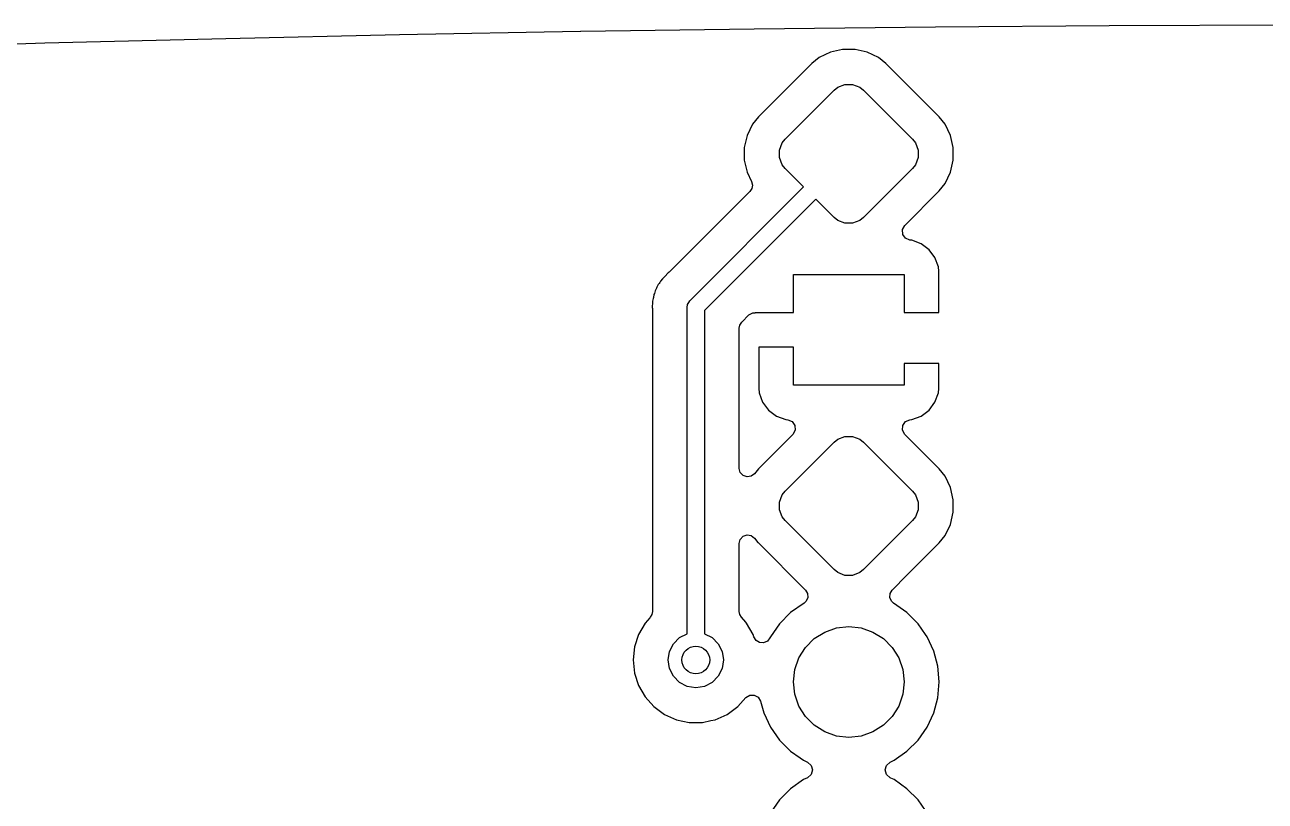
# Model space of a CAD drawing. Extents: x 1.95 to 9.87, y -5.96 to -1.39.
# Drawn here: x 5.138 to 5.842, y -2.462 to -2.021 of the extents above; entities that cross this region are included whole.
import ezdxf

# ---------------------------------------------------------------- set-up
doc = ezdxf.new("R2010")
doc.units = 0
doc.header["$MEASUREMENT"] = 0
doc.layers.add('BLACK', color=7, linetype='CONTINUOUS')

msp = doc.modelspace()

# ---------------------------------------------------------------- linework, layer by layer
at = {"layer": 'BLACK', "linetype": 'CONTINUOUS'}
for p, q in [((5.65472, -2.0223), (5.75331, -2.02156)), ((5.75331, -2.02156), (5.8562, -2.02119)), ((5.25173, -2.02893), (5.35038, -2.0267)), ((5.35038, -2.0267), (5.4532, -2.02488)), ((5.4532, -2.02488), (5.45322, -2.02488)), ((5.45322, -2.02488), (5.55184, -2.0234)), ((5.45322, -2.02488), (5.45322, -2.02488)), ((5.45322, -2.02488), (5.45322, -2.02488)), ((5.55184, -2.02339), (5.65472, -2.0223)), ((5.55184, -2.0234), (5.55184, -2.02339)), ((5.05023, -2.03445), (5.14896, -2.03148)), ((5.14896, -2.03148), (5.14897, -2.03148)), ((5.14897, -2.03148), (5.25172, -2.02893)), ((5.25172, -2.02893), (5.25172, -2.02893)), ((5.25172, -2.02893), (5.25173, -2.02893)), ((5.60196, -2.03513), (5.59504, -2.03671)), ((5.60906, -2.03513), (5.60196, -2.03513)), ((5.61599, -2.03671), (5.60906, -2.03513)), ((5.58864, -2.0398), (5.58448, -2.04311)), ((5.59504, -2.03671), (5.58864, -2.0398)), ((5.62239, -2.0398), (5.61599, -2.03671)), ((5.62655, -2.04311), (5.62239, -2.0398)), ((5.58448, -2.04311), (5.55414, -2.07345)), ((5.65689, -2.07345), (5.62655, -2.04311)), ((5.59716, -2.0583), (5.59929, -2.05661)), ((5.59929, -2.05661), (5.60334, -2.05504)), ((5.60334, -2.05504), (5.60768, -2.05504)), ((5.60768, -2.05504), (5.61173, -2.05661)), ((5.61173, -2.05661), (5.61386, -2.0583)), ((5.56932, -2.08614), (5.59716, -2.0583)), ((5.61386, -2.0583), (5.6417, -2.08614)), ((5.55082, -2.07761), (5.54774, -2.08401)), ((5.55414, -2.07345), (5.55082, -2.07761)), ((5.6602, -2.07761), (5.65689, -2.07345)), ((5.66329, -2.08401), (5.6602, -2.07761)), ((5.54774, -2.08401), (5.54616, -2.09094)), ((5.66487, -2.09094), (5.66329, -2.08401)), ((5.54616, -2.09094), (5.54616, -2.09804)), ((5.56606, -2.09232), (5.56763, -2.08827)), ((5.56763, -2.08827), (5.56932, -2.08614)), ((5.6417, -2.08614), (5.64339, -2.08827)), ((5.64339, -2.08827), (5.64496, -2.09232)), ((5.66487, -2.09804), (5.66487, -2.09094)), ((5.54616, -2.09804), (5.54774, -2.10496)), ((5.56606, -2.09666), (5.56606, -2.09232)), ((5.56763, -2.10071), (5.56606, -2.09666)), ((5.64496, -2.09666), (5.64339, -2.10071)), ((5.64496, -2.09232), (5.64496, -2.09666)), ((5.66329, -2.10496), (5.66487, -2.09804)), ((5.54774, -2.10496), (5.55029, -2.11026)), ((5.56932, -2.10284), (5.56763, -2.10071)), ((5.57976, -2.11328), (5.56932, -2.10284)), ((5.6417, -2.10284), (5.61386, -2.13068)), ((5.64339, -2.10071), (5.6417, -2.10284)), ((5.6602, -2.11136), (5.66329, -2.10496)), ((5.51514, -2.1779), (5.57976, -2.11328)), ((5.55029, -2.11026), (5.55077, -2.1122)), ((5.55077, -2.1122), (5.55043, -2.11416)), ((5.65689, -2.11552), (5.6602, -2.11136)), ((5.54934, -2.11583), (5.50351, -2.16166)), ((5.58672, -2.12024), (5.52354, -2.18342)), ((5.55043, -2.11416), (5.54934, -2.11583)), ((5.59716, -2.13068), (5.58672, -2.12024)), ((5.63727, -2.13514), (5.65689, -2.11552)), ((5.59929, -2.13237), (5.59716, -2.13068)), ((5.60334, -2.13394), (5.59929, -2.13237)), ((5.60768, -2.13394), (5.60334, -2.13394)), ((5.61173, -2.13237), (5.60768, -2.13394)), ((5.61386, -2.13068), (5.61173, -2.13237)), ((5.63596, -2.13751), (5.63727, -2.13514)), ((5.63612, -2.14022), (5.63596, -2.13751)), ((5.63769, -2.14242), (5.63612, -2.14022)), ((5.6402, -2.14345), (5.63769, -2.14242)), ((5.64124, -2.14356), (5.6402, -2.14345)), ((5.64654, -2.14554), (5.64124, -2.14356)), ((5.65107, -2.14893), (5.64654, -2.14554)), ((5.65446, -2.15346), (5.65107, -2.14893)), ((5.65644, -2.15876), (5.65446, -2.15346)), ((5.50288, -2.16217), (5.50099, -2.16418)), ((5.50351, -2.16166), (5.50288, -2.16217)), ((5.65669, -2.16111), (5.65644, -2.15876)), ((5.65669, -2.18465), (5.65669, -2.16111)), ((5.49726, -2.16874), (5.49657, -2.17032)), ((5.49774, -2.16812), (5.49726, -2.16874)), ((5.49816, -2.16748), (5.49774, -2.16812)), ((5.49854, -2.16679), (5.49816, -2.16748)), ((5.49972, -2.16553), (5.49854, -2.16679)), ((5.50002, -2.16519), (5.49972, -2.16553)), ((5.50011, -2.16506), (5.50002, -2.16519)), ((5.50088, -2.16429), (5.50011, -2.16506)), ((5.50099, -2.16418), (5.50088, -2.16429)), ((5.57402, -2.18465), (5.57402, -2.16299)), ((5.57402, -2.16299), (5.63701, -2.16299)), ((5.63701, -2.16299), (5.63701, -2.18465)), ((5.49442, -2.1766), (5.494, -2.17827)), ((5.49452, -2.17615), (5.49442, -2.1766)), ((5.49479, -2.17445), (5.49452, -2.17615)), ((5.4951, -2.17373), (5.49479, -2.17445)), ((5.49535, -2.173), (5.4951, -2.17373)), ((5.49554, -2.17224), (5.49535, -2.173)), ((5.49637, -2.17073), (5.49554, -2.17224)), ((5.49657, -2.17032), (5.49637, -2.17073)), ((5.49394, -2.17982), (5.49381, -2.1806)), ((5.49381, -2.1806), (5.49392, -2.18173)), ((5.49392, -2.18173), (5.49397, -2.18231)), ((5.494, -2.17906), (5.49394, -2.17982)), ((5.49397, -2.18231), (5.494, -2.18277)), ((5.494, -2.17827), (5.494, -2.17906)), ((5.494, -2.18277), (5.494, -2.3545)), ((5.5137, -2.18138), (5.51383, -2.18051)), ((5.5137, -2.36706), (5.5137, -2.18138)), ((5.51381, -2.18033), (5.51386, -2.18024)), ((5.51383, -2.18051), (5.51381, -2.18033)), ((5.51386, -2.18024), (5.5139, -2.17999)), ((5.5139, -2.17999), (5.51456, -2.17897)), ((5.51456, -2.17897), (5.51514, -2.1779)), ((5.52354, -2.18342), (5.52354, -2.36706)), ((5.54362, -2.19173), (5.54468, -2.19015)), ((5.54468, -2.19015), (5.5488, -2.18602)), ((5.5488, -2.18602), (5.55099, -2.18476)), ((5.55099, -2.18476), (5.55231, -2.18476)), ((5.55231, -2.18476), (5.55231, -2.18465)), ((5.55231, -2.18465), (5.57402, -2.18465)), ((5.63701, -2.18465), (5.65669, -2.18465)), ((5.54325, -2.1936), (5.54362, -2.19173)), ((5.54325, -2.19882), (5.54325, -2.1936)), ((5.54325, -2.27316), (5.54325, -2.19882)), ((5.57402, -2.20433), (5.55433, -2.20433)), ((5.55433, -2.20433), (5.55433, -2.22787)), ((5.57402, -2.22598), (5.57402, -2.20433)), ((5.65669, -2.21358), (5.63701, -2.21358)), ((5.63701, -2.21358), (5.63701, -2.22598)), ((5.65669, -2.2185), (5.65669, -2.21358)), ((5.65669, -2.22787), (5.65669, -2.2185)), ((5.63701, -2.22598), (5.57402, -2.22598)), ((5.55433, -2.22787), (5.55458, -2.23021)), ((5.55458, -2.23021), (5.55656, -2.23552)), ((5.65446, -2.23552), (5.65644, -2.23021)), ((5.65644, -2.23021), (5.65669, -2.22787)), ((5.55656, -2.23552), (5.55995, -2.24005)), ((5.55995, -2.24005), (5.56448, -2.24344)), ((5.64654, -2.24344), (5.65107, -2.24005)), ((5.65107, -2.24005), (5.65446, -2.23552)), ((5.56448, -2.24344), (5.56979, -2.24542)), ((5.56979, -2.24542), (5.57083, -2.24553)), ((5.57083, -2.24553), (5.57333, -2.24655)), ((5.57333, -2.24655), (5.57491, -2.24876)), ((5.63612, -2.24876), (5.63769, -2.24655)), ((5.63769, -2.24655), (5.6402, -2.24553)), ((5.6402, -2.24553), (5.64124, -2.24542)), ((5.64124, -2.24542), (5.64654, -2.24344)), ((5.57376, -2.25383), (5.55414, -2.27345)), ((5.57507, -2.25146), (5.57376, -2.25383)), ((5.57491, -2.24876), (5.57507, -2.25146)), ((5.63596, -2.25146), (5.63612, -2.24876)), ((5.63727, -2.25383), (5.63596, -2.25146)), ((5.65689, -2.27345), (5.63727, -2.25383)), ((5.56932, -2.28614), (5.59716, -2.2583)), ((5.59716, -2.2583), (5.59929, -2.25661)), ((5.59929, -2.25661), (5.60334, -2.25504)), ((5.60334, -2.25504), (5.60768, -2.25504)), ((5.60768, -2.25504), (5.61173, -2.25661)), ((5.61173, -2.25661), (5.61386, -2.2583)), ((5.61386, -2.2583), (5.6417, -2.28614)), ((5.54383, -2.27547), (5.54325, -2.27316)), ((5.5534, -2.27438), (5.55195, -2.2762)), ((5.55414, -2.27345), (5.5534, -2.27438)), ((5.6602, -2.27761), (5.65689, -2.27345)), ((5.54544, -2.27723), (5.54383, -2.27547)), ((5.54769, -2.27802), (5.54544, -2.27723)), ((5.55005, -2.27765), (5.54769, -2.27802)), ((5.55195, -2.2762), (5.55005, -2.27765)), ((5.66329, -2.28401), (5.6602, -2.27761)), ((5.56606, -2.29232), (5.56763, -2.28827)), ((5.56763, -2.28827), (5.56932, -2.28614)), ((5.6417, -2.28614), (5.64339, -2.28827)), ((5.64339, -2.28827), (5.64496, -2.29232)), ((5.66487, -2.29094), (5.66329, -2.28401)), ((5.56606, -2.29666), (5.56606, -2.29232)), ((5.64496, -2.29232), (5.64496, -2.29666)), ((5.66487, -2.29804), (5.66487, -2.29094)), ((5.56763, -2.30071), (5.56606, -2.29666)), ((5.56932, -2.30284), (5.56763, -2.30071)), ((5.59716, -2.33068), (5.56932, -2.30284)), ((5.6417, -2.30284), (5.61386, -2.33068)), ((5.64339, -2.30071), (5.6417, -2.30284)), ((5.64496, -2.29666), (5.64339, -2.30071)), ((5.66329, -2.30496), (5.66487, -2.29804)), ((5.6602, -2.31136), (5.66329, -2.30496)), ((5.54325, -2.31582), (5.54383, -2.31351)), ((5.54325, -2.3545), (5.54325, -2.31582)), ((5.54383, -2.31351), (5.54544, -2.31175)), ((5.54544, -2.31175), (5.54769, -2.31096)), ((5.54769, -2.31096), (5.55005, -2.31133)), ((5.55005, -2.31133), (5.55195, -2.31278)), ((5.55195, -2.31278), (5.55386, -2.31518)), ((5.55386, -2.31518), (5.55414, -2.31552)), ((5.55414, -2.31552), (5.58087, -2.34226)), ((5.63855, -2.33386), (5.65689, -2.31552)), ((5.65689, -2.31552), (5.6602, -2.31136)), ((5.59929, -2.33237), (5.59716, -2.33068)), ((5.61386, -2.33068), (5.61173, -2.33237)), ((5.60334, -2.33394), (5.59929, -2.33237)), ((5.60768, -2.33394), (5.60334, -2.33394)), ((5.61173, -2.33237), (5.60768, -2.33394)), ((5.63015, -2.34226), (5.63855, -2.33386)), ((5.58087, -2.34226), (5.58207, -2.34424)), ((5.58207, -2.34424), (5.58223, -2.34656)), ((5.6288, -2.34656), (5.62895, -2.34424)), ((5.62895, -2.34424), (5.63015, -2.34226)), ((5.58016, -2.34973), (5.57247, -2.35512)), ((5.58129, -2.34868), (5.5801, -2.34964)), ((5.5801, -2.34964), (5.58016, -2.34973)), ((5.58223, -2.34656), (5.58129, -2.34868)), ((5.62973, -2.34868), (5.6288, -2.34656)), ((5.63093, -2.34964), (5.62973, -2.34868)), ((5.63086, -2.34973), (5.63093, -2.34964)), ((5.63855, -2.35512), (5.63086, -2.34973)), ((5.49252, -2.35802), (5.48978, -2.36105)), ((5.49274, -2.35777), (5.49252, -2.35802)), ((5.49367, -2.35625), (5.49274, -2.35777)), ((5.494, -2.3545), (5.49367, -2.35625)), ((5.54357, -2.35625), (5.54325, -2.3545)), ((5.5445, -2.35777), (5.54357, -2.35625)), ((5.54695, -2.36048), (5.5445, -2.35777)), ((5.57247, -2.35512), (5.56614, -2.36145)), ((5.64488, -2.36145), (5.63855, -2.35512)), ((5.48978, -2.36105), (5.48606, -2.36751)), ((5.54746, -2.36105), (5.54695, -2.36048)), ((5.55119, -2.36751), (5.54746, -2.36105)), ((5.56614, -2.36145), (5.561, -2.36879)), ((5.58587, -2.36986), (5.59185, -2.36611)), ((5.59185, -2.36611), (5.5985, -2.36378)), ((5.5985, -2.36378), (5.60551, -2.36299)), ((5.60551, -2.36299), (5.61252, -2.36378)), ((5.61252, -2.36378), (5.61918, -2.36611)), ((5.61918, -2.36611), (5.62515, -2.36986)), ((5.64912, -2.36751), (5.64488, -2.36145)), ((5.48606, -2.36751), (5.48375, -2.3746)), ((5.50364, -2.37714), (5.50588, -2.37275)), ((5.50588, -2.37275), (5.50937, -2.36927)), ((5.50937, -2.36927), (5.5137, -2.36706)), ((5.52354, -2.36706), (5.52788, -2.36927)), ((5.52788, -2.36927), (5.53136, -2.37275)), ((5.53136, -2.37275), (5.5336, -2.37714)), ((5.55163, -2.36888), (5.55119, -2.36751)), ((5.55285, -2.37085), (5.55163, -2.36888)), ((5.55483, -2.37203), (5.55285, -2.37085)), ((5.55714, -2.37218), (5.55483, -2.37203)), ((5.55926, -2.37124), (5.55714, -2.37218)), ((5.5607, -2.36943), (5.55926, -2.37124)), ((5.561, -2.36879), (5.5607, -2.36943)), ((5.58089, -2.37485), (5.58587, -2.36986)), ((5.62515, -2.36986), (5.63014, -2.37485)), ((5.65002, -2.36879), (5.64912, -2.36751)), ((5.65381, -2.37691), (5.65002, -2.36879)), ((5.48375, -2.3746), (5.48297, -2.38201)), ((5.50287, -2.38201), (5.50364, -2.37714)), ((5.5336, -2.37714), (5.53437, -2.38201)), ((5.57481, -2.38748), (5.57713, -2.38082)), ((5.57713, -2.38082), (5.58089, -2.37485)), ((5.63014, -2.37485), (5.63389, -2.38082)), ((5.63389, -2.38082), (5.63622, -2.38748)), ((5.65613, -2.38556), (5.65381, -2.37691)), ((5.48297, -2.38201), (5.48375, -2.38942)), ((5.50364, -2.38687), (5.50287, -2.38201)), ((5.50588, -2.39126), (5.50364, -2.38687)), ((5.5336, -2.38687), (5.53136, -2.39126)), ((5.53437, -2.38201), (5.5336, -2.38687)), ((5.57402, -2.39449), (5.57481, -2.38748)), ((5.63622, -2.38748), (5.63701, -2.39449)), ((5.65691, -2.39449), (5.65613, -2.38556)), ((5.48375, -2.38942), (5.48606, -2.39651)), ((5.50937, -2.39475), (5.50588, -2.39126)), ((5.51376, -2.39699), (5.50937, -2.39475)), ((5.52788, -2.39475), (5.52349, -2.39699)), ((5.53136, -2.39126), (5.52788, -2.39475)), ((5.57481, -2.4015), (5.57402, -2.39449)), ((5.63701, -2.39449), (5.63622, -2.4015)), ((5.65613, -2.40341), (5.65691, -2.39449)), ((5.48606, -2.39651), (5.48978, -2.40296)), ((5.51862, -2.39776), (5.51376, -2.39699)), ((5.52349, -2.39699), (5.51862, -2.39776)), ((5.54708, -2.40338), (5.54926, -2.40199)), ((5.54926, -2.40199), (5.55185, -2.4019)), ((5.55185, -2.4019), (5.55412, -2.40315)), ((5.57713, -2.40815), (5.57481, -2.4015)), ((5.63622, -2.4015), (5.63389, -2.40815)), ((5.48978, -2.40296), (5.49477, -2.4085)), ((5.49477, -2.4085), (5.5008, -2.41288)), ((5.53645, -2.41288), (5.54248, -2.4085)), ((5.54248, -2.4085), (5.54708, -2.40338)), ((5.55412, -2.40315), (5.55542, -2.40539)), ((5.55542, -2.40539), (5.55721, -2.41207)), ((5.58089, -2.41413), (5.57713, -2.40815)), ((5.63389, -2.40815), (5.63014, -2.41413)), ((5.65381, -2.41207), (5.65613, -2.40341)), ((5.5008, -2.41288), (5.50761, -2.41591)), ((5.50761, -2.41591), (5.5149, -2.41746)), ((5.52721, -2.41643), (5.52964, -2.41591)), ((5.52964, -2.41591), (5.53645, -2.41288)), ((5.55721, -2.41207), (5.561, -2.42019)), ((5.58587, -2.41911), (5.58089, -2.41413)), ((5.63014, -2.41413), (5.62515, -2.41911)), ((5.65002, -2.42019), (5.65381, -2.41207)), ((5.5149, -2.41746), (5.5149, -2.41746)), ((5.5149, -2.41746), (5.52235, -2.41746)), ((5.52235, -2.41746), (5.52721, -2.41643)), ((5.52235, -2.41746), (5.52235, -2.41746)), ((5.561, -2.42019), (5.56614, -2.42753)), ((5.59185, -2.42287), (5.58587, -2.41911)), ((5.5985, -2.42519), (5.59185, -2.42287)), ((5.61918, -2.42287), (5.61252, -2.42519)), ((5.62515, -2.41911), (5.61918, -2.42287)), ((5.64488, -2.42753), (5.65002, -2.42019)), ((5.56614, -2.42753), (5.57247, -2.43386)), ((5.60551, -2.42598), (5.5985, -2.42519)), ((5.61252, -2.42519), (5.60551, -2.42598)), ((5.63855, -2.43386), (5.64488, -2.42753)), ((5.57247, -2.43386), (5.57784, -2.43762)), ((5.63121, -2.439), (5.63855, -2.43386)), ((5.57784, -2.43762), (5.57981, -2.439)), ((5.57981, -2.439), (5.5821, -2.44006)), ((5.5821, -2.44006), (5.58415, -2.44187)), ((5.58415, -2.44187), (5.58492, -2.44449)), ((5.58492, -2.44449), (5.58415, -2.44711)), ((5.62611, -2.44449), (5.62687, -2.44187)), ((5.62687, -2.44711), (5.62611, -2.44449)), ((5.62687, -2.44187), (5.62893, -2.44006)), ((5.62893, -2.44006), (5.63121, -2.439)), ((5.57981, -2.44998), (5.57247, -2.45512)), ((5.5821, -2.44891), (5.57981, -2.44998)), ((5.58415, -2.44711), (5.5821, -2.44891)), ((5.62893, -2.44891), (5.62687, -2.44711)), ((5.62938, -2.44912), (5.62893, -2.44891)), ((5.63121, -2.44998), (5.62938, -2.44912)), ((5.63855, -2.45512), (5.63121, -2.44998)), ((5.57247, -2.45512), (5.56614, -2.46145)), ((5.64488, -2.46145), (5.63855, -2.45512)), ((5.56614, -2.46145), (5.561, -2.46879)), ((5.64911, -2.46748), (5.64488, -2.46145))]:
    msp.add_line(p, q, dxfattribs=at)
at = {"layer": 'BLACK'}
msp.add_circle((5.51862, -2.38201), 0.00787, dxfattribs=at)

doc.saveas('drawing.dxf')
